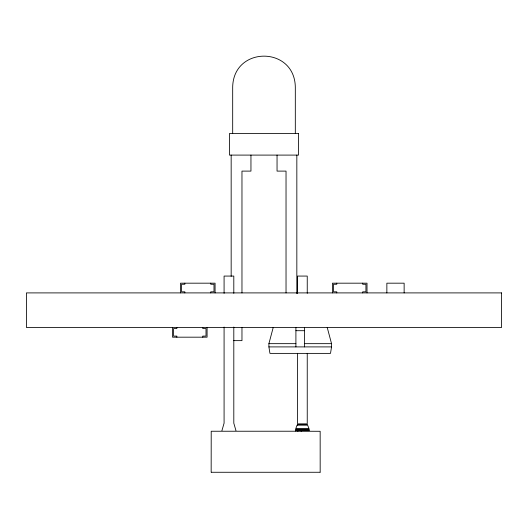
<?xml version="1.0" encoding="UTF-8"?>
<svg xmlns="http://www.w3.org/2000/svg" width="528" height="528" viewBox="0 0 528 528"><rect width="100%" height="100%" fill="white"/><g stroke="black" fill="none" stroke-linecap="round" stroke-linejoin="round"><path stroke-width="0.79" d="M221.925 430.65L224.083 423.166L224.083 327.023M327.221 327.459L331.544 343.662L331.544 346.903L330.508 353.384L269.94 353.384L268.904 346.903L268.904 343.662L273.22 327.459M295.904 330.7L304.544 330.7M233.482 340.639L241.969 340.639L241.969 327.472M268.904 343.662L295.904 343.662M304.544 343.662L331.544 343.662M268.904 346.903L331.544 346.903M297.482 423.852L307.289 423.852M297.35 424.525L307.415 424.525M295.535 429.29L309.23 429.29M295.409 429.964L309.362 429.964M295.363 430.65L309.408 430.65M295.093 431.224L211.213 431.244L211.16 472.157M295.363 431.224L320.159 431.284L320.173 472.157M211.266 472.27L320.067 472.27M235.963 430.65L233.805 423.166L233.805 327.023M404.138 292.901L404.138 283.18L386.859 283.18L386.859 292.901M367.013 292.901L367.013 283.18L332.449 283.18L332.449 292.901M362.69 283.18L362.69 284.262L365.93 284.262L365.93 291.819L362.69 291.819L362.69 292.901M336.772 283.18L336.772 284.262L333.531 284.262L333.531 291.819L336.772 291.819L336.772 292.901M307.243 293.33L307.243 276.071L297.528 276.071L297.528 293.33M307.243 353.318L307.243 423.166M304.544 327.459L304.544 346.903M301.165 430.65L301.165 431.224M297.871 430.65L297.871 431.224M297.528 353.318L297.528 423.166M296.835 155.093L296.835 293.634M295.904 327.459L295.904 346.903M295.317 133.492L295.317 87.054C294.578 45.857 233.422 45.857 232.683 87.054L232.683 133.492M286.031 292.908L286.031 171.105L277.048 171.105L277.048 155.093M250.952 155.093L250.952 171.105L241.969 171.105L241.969 292.908M233.805 293.33L233.805 276.071L224.083 276.071L224.083 293.33M231.165 155.093L231.165 276.316M215.074 292.901L215.074 283.18L180.517 283.18L180.517 292.901M210.758 283.18L210.758 284.262L213.998 284.262L213.998 291.819L210.758 291.819L210.758 292.901M207.082 327.459L207.082 337.181L172.524 337.181L172.524 327.459M202.765 327.459L202.765 328.541L206.006 328.541L206.006 336.098L202.765 336.098L202.765 337.181M184.833 283.18L184.833 284.262L181.599 284.262L181.599 291.819L184.833 291.819L184.833 292.901M176.847 327.459L176.847 328.541L173.606 328.541L173.606 336.098L176.847 336.098L176.847 337.181M297.139 425.172L295.753 428.644L309.019 428.644L307.633 425.172L297.139 425.172M298.538 133.492L229.462 133.492L229.462 155.093L298.538 155.093L298.538 133.492M501.6 292.901L26.4 292.901L26.4 327.459L501.6 327.459L501.6 292.901"/></g></svg>
